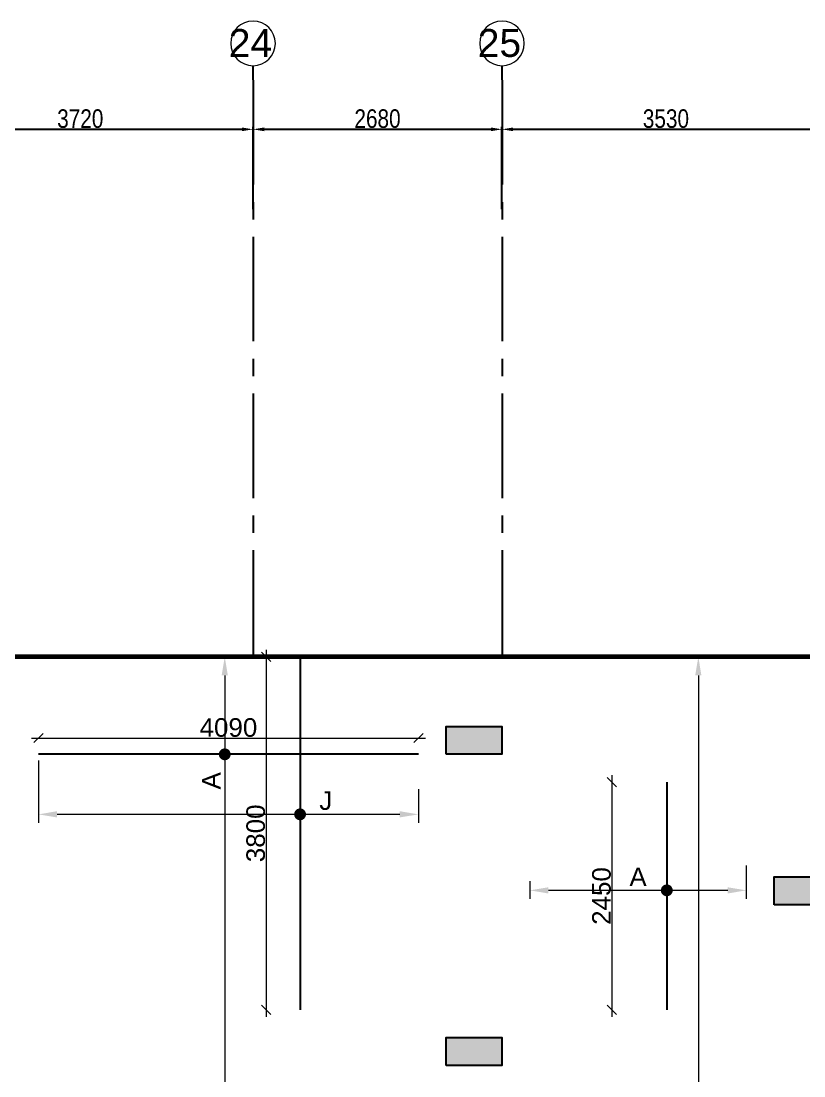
# Model space of a CAD drawing. Header units: millimetres. Extents: x 1123469 to 1883119, y -126924 to 196924.
# Drawn here: x 1743636 to 1752063, y 150225 to 161582 of the extents above; entities that cross this region are included whole.
import ezdxf
from ezdxf.enums import TextEntityAlignment as Align

# ---------------------------------------------------------------- set-up
doc = ezdxf.new("R2010")
doc.units = ezdxf.units.MM
doc.header["$LTSCALE"] = 500
doc.header["$MEASUREMENT"] = 0
doc.header["$PDMODE"] = 34
doc.linetypes.add('CONTINOUS', pattern=[0])
doc.linetypes.add('Site$0$CENTER2', pattern=[1.125, 0.75, -0.125, 0.125, -0.125])
doc.layers.get('Defpoints').update_dxf_attribs({"lineweight": 0})
for name, color, linetype in [('COL. DIM', 3, 'Continuous'), ('GRID', 7, 'Continuous'), ('GRID DIM', 7, 'Continuous'), ('reinf.', 4, 'Continuous'), ('TOWER AREA COLUMN.', 6, 'Continuous')]:
    doc.layers.add(name, color=color, linetype=linetype)
for name, color, linetype, lineweight in [('CUT OUT', 1, 'Continuous', 13), ('dim-M', 1, 'Continuous', 15), ('FOOTING', 1, 'Continuous', 15), ('GRID NO.', 7, 'Continuous', 20), ('S - SUNK', 251, 'Continuous', 0), ('TOWER COL HATCH', 253, 'Continuous', 20)]:
    doc.layers.add(name, color=color, linetype=linetype, lineweight=lineweight)
doc.styles.add('3mm', font='arial.ttf')
doc.styles.add('D50', font='arial.ttf', dxfattribs={"width": 0.8})
doc.dimstyles.new('INNER DIM', dxfattribs={"dimtxt": 200, "dimasz": 120, "dimexe": 25, "dimexo": 25, "dimgap": 12, "dimtad": 1, "dimdec": 0, "dimrnd": 5, "dimzin": 0, "dimdsep": 46, "dimtxsty": 'D50', "dimcen": 0.09, "dimdle": 25, "dimclrt": 6, "dimadec": 0, "dimazin": 0, "dimtfac": 1, "dimtdec": 0, "dimtofl": 0, "dimtmove": 1, "dimatfit": 3, "dimfxl": 75, "dimtolj": 1, "dimtzin": 0, "dimarcsym": 0})
doc.dimstyles.new('PARAMVEER', dxfattribs={"dimtxt": 200, "dimasz": 100, "dimexe": 0, "dimexo": 25, "dimgap": 10, "dimtad": 1, "dimdec": 0, "dimrnd": 5, "dimzin": 0, "dimdsep": 46, "dimtxsty": '3mm', "dimblk": 'OBLIQUE', "dimcen": 0.09, "dimdle": 75, "dimclrd": 1, "dimclre": 1, "dimclrt": 3, "dimadec": 0, "dimazin": 0, "dimtfac": 1, "dimtdec": 0, "dimtmove": 1, "dimatfit": 3, "dimfxl": 100, "dimtolj": 1, "dimtzin": 0, "dimlwd": 18, "dimlwe": 5, "dimarcsym": 0})

# ---------------------------------------------------------------- blocks, each defined once
blk = doc.blocks.new('GRID MARK')
at = {"layer": 'GRID NO.', "const_width": 50}
blk.add_lwpolyline([(0, -541), (0, -891)], dxfattribs=at)
at = {"layer": 'GRID NO.'}
blk.add_circle((0, 0), 541, dxfattribs=at)
at = {"layer": 'GRID NO.', "style": 'D50', "width": 0.8}
blk.add_attdef('Y1', text='', height=500, dxfattribs=at).set_placement((-33, -267), align=Align.CENTER)
blk = doc.blocks.new('*D2350')
at = {"layer": 'Defpoints', "color": 0, "linetype": 'Continuous', "transparency": 16777216}
for p in [(1746133, 160417), (1742413, 159533), (1746133, 159533)]:
    blk.add_point(p, dxfattribs=at)
at = {"layer": 'GRID DIM', "color": 0, "linetype": 'Continuous', "lineweight": -2, "transparency": 16777216}
for p, q in [((1742413, 159558), (1742413, 160442)), ((1746133, 159558), (1746133, 160442))]:
    blk.add_line(p, q, dxfattribs=at)
at = {"layer": 'GRID DIM', "linetype": 'Continuous', "lineweight": -2, "transparency": 16777216}
blk.add_line((1742533, 160417), (1746013, 160417), dxfattribs=at)
at = {"layer": 'GRID DIM', "linetype": 'Continuous', "transparency": 16777216}
for points in [[(1742533, 160437), (1742533, 160397), (1742413, 160417)], [(1746013, 160437), (1746013, 160397), (1746133, 160417)]]:
    blk.add_solid(points, dxfattribs=at)
at = {"layer": 'GRID DIM', "linetype": 'Continuous', "transparency": 16777216, "insert": (1744273, 160531), "char_height": 200, "attachment_point": 5, "style": 'D50'}
blk.add_mtext('\\A1;3720', dxfattribs=at)
blk = doc.blocks.new('*D2351')
at = {"layer": 'Defpoints', "color": 0, "linetype": 'Continuous', "transparency": 16777216}
for p in [(1748813, 160417), (1746133, 159533), (1748813, 159533)]:
    blk.add_point(p, dxfattribs=at)
at = {"layer": 'GRID DIM', "color": 0, "linetype": 'Continuous', "lineweight": -2, "transparency": 16777216}
for p, q in [((1746133, 159558), (1746133, 160442)), ((1748813, 159558), (1748813, 160442))]:
    blk.add_line(p, q, dxfattribs=at)
at = {"layer": 'GRID DIM', "linetype": 'Continuous', "lineweight": -2, "transparency": 16777216}
blk.add_line((1746253, 160417), (1748693, 160417), dxfattribs=at)
at = {"layer": 'GRID DIM', "linetype": 'Continuous', "transparency": 16777216}
for points in [[(1746253, 160437), (1746253, 160397), (1746133, 160417)], [(1748693, 160437), (1748693, 160397), (1748813, 160417)]]:
    blk.add_solid(points, dxfattribs=at)
at = {"layer": 'GRID DIM', "linetype": 'Continuous', "transparency": 16777216, "insert": (1747473, 160531), "char_height": 200, "attachment_point": 5, "style": 'D50'}
blk.add_mtext('\\A1;2680', dxfattribs=at)
blk = doc.blocks.new('*D2352')
at = {"layer": 'Defpoints', "color": 0, "linetype": 'Continuous', "transparency": 16777216}
for p in [(1752343, 160417), (1748813, 159533), (1752343, 159533)]:
    blk.add_point(p, dxfattribs=at)
at = {"layer": 'GRID DIM', "color": 0, "linetype": 'Continuous', "lineweight": -2, "transparency": 16777216}
for p, q in [((1748813, 159558), (1748813, 160442)), ((1752343, 159558), (1752343, 160442))]:
    blk.add_line(p, q, dxfattribs=at)
at = {"layer": 'GRID DIM', "linetype": 'Continuous', "lineweight": -2, "transparency": 16777216}
blk.add_line((1748933, 160417), (1752223, 160417), dxfattribs=at)
at = {"layer": 'GRID DIM', "linetype": 'Continuous', "transparency": 16777216}
for points in [[(1748933, 160437), (1748933, 160397), (1748813, 160417)], [(1752223, 160437), (1752223, 160397), (1752343, 160417)]]:
    blk.add_solid(points, dxfattribs=at)
at = {"layer": 'GRID DIM', "linetype": 'Continuous', "transparency": 16777216, "insert": (1750578, 160531), "char_height": 200, "attachment_point": 5, "style": 'D50'}
blk.add_mtext('\\A1;3530', dxfattribs=at)
blk = doc.blocks.new('3tgra')
at = {"layer": 'TOWER COL HATCH'}
h = blk.add_hatch(color=253, dxfattribs=at)
h.dxf.hatch_style = 1
h.paths.add_polyline_path([(1395431, 91122), (1395431, 91422), (1394831, 91422), (1394831, 91122)])
h = blk.add_hatch(color=253, dxfattribs=at)
h.dxf.hatch_style = 1
h.paths.add_polyline_path([(1391901, 89502), (1391901, 89802), (1391301, 89802), (1391301, 89502)])
h = blk.add_hatch(color=253, dxfattribs=at)
h.dxf.hatch_style = 1
h.paths.add_polyline_path([(1395431, 87772), (1395431, 88072), (1394831, 88072), (1394831, 87772)])
at = {"layer": 'TOWER AREA COLUMN.', "color": 4}
for points in [[(1395431, 91122), (1395431, 91422), (1394831, 91422), (1394831, 91122)], [(1391901, 89502), (1391901, 89802), (1391301, 89802), (1391301, 89502)], [(1395431, 87772), (1395431, 88072), (1394831, 88072), (1394831, 87772)]]:
    blk.add_lwpolyline(points, close=True, dxfattribs=at)
blk = doc.blocks.new('*D2551')
at = {"layer": 'COL. DIM', "color": 1, "linetype": 'CONTINOUS', "lineweight": 5, "ltscale": 10, "transparency": 16777216}
for p, q in [((1750649, 154737), (1751017, 154737)), ((1751139, 138937), (1750837, 138937))]:
    blk.add_line(p, q, dxfattribs=at)
at = {"layer": 'COL. DIM', "color": 1, "lineweight": 18, "ltscale": 10, "transparency": 16777216}
blk.add_line((1750927, 154537), (1750927, 139137), dxfattribs=at)
at = {"layer": 'COL. DIM', "color": 1, "ltscale": 10, "transparency": 16777216}
for points in [[(1750893, 154537), (1750960, 154537), (1750927, 154737)], [(1750893, 139137), (1750960, 139137), (1750927, 138937)]]:
    blk.add_solid(points, dxfattribs=at)
at = {"layer": 'Defpoints', "color": 0, "ltscale": 10, "transparency": 16777216}
for p in [(1750584, 154737), (1750927, 138937), (1751204, 138937)]:
    blk.add_point(p, dxfattribs=at)
at = {"layer": 'COL. DIM', "color": 3, "ltscale": 10, "transparency": 16777216, "insert": (1750782, 146508), "char_height": 200, "attachment_point": 5, "rotation": 90, "style": '3mm'}
blk.add_mtext('\\A1;A', dxfattribs=at)
blk = doc.blocks.new('*D2554')
at = {"layer": 'COL. DIM', "color": 1, "linetype": 'CONTINOUS', "lineweight": 5, "ltscale": 10, "transparency": 16777216}
for p, q in [((1745819, 154737), (1745918, 154737)), ((1746063, 148937), (1745738, 148937))]:
    blk.add_line(p, q, dxfattribs=at)
at = {"layer": 'COL. DIM', "color": 1, "lineweight": 18, "ltscale": 10, "transparency": 16777216}
blk.add_line((1745828, 154537), (1745828, 149137), dxfattribs=at)
at = {"layer": 'COL. DIM', "color": 1, "ltscale": 10, "transparency": 16777216}
for points in [[(1745795, 154537), (1745862, 154537), (1745828, 154737)], [(1745795, 149137), (1745862, 149137), (1745828, 148937)]]:
    blk.add_solid(points, dxfattribs=at)
at = {"layer": 'Defpoints', "color": 0, "ltscale": 10, "transparency": 16777216}
for p in [(1745754, 154737), (1745828, 148937), (1746128, 148937)]:
    blk.add_point(p, dxfattribs=at)
at = {"layer": 'COL. DIM', "color": 3, "ltscale": 10, "transparency": 16777216, "insert": (1745683, 153402), "char_height": 200, "attachment_point": 5, "rotation": 90, "style": '3mm'}
blk.add_mtext('\\A1;A', dxfattribs=at)
blk = doc.blocks.new('*D2424')
at = {"layer": 'COL. DIM', "color": 1, "linetype": 'CONTINOUS', "lineweight": 5, "ltscale": 10, "transparency": 16777216}
for p, q in [((1743823, 153622), (1743823, 152951)), ((1747913, 153312), (1747913, 152951))]:
    blk.add_line(p, q, dxfattribs=at)
at = {"layer": 'COL. DIM', "color": 1, "lineweight": 18, "ltscale": 10, "transparency": 16777216}
blk.add_line((1747713, 153041), (1744023, 153041), dxfattribs=at)
at = {"layer": 'COL. DIM', "color": 1, "ltscale": 10, "transparency": 16777216}
for points in [[(1744023, 153075), (1744023, 153008), (1743823, 153041)], [(1747713, 153075), (1747713, 153008), (1747913, 153041)]]:
    blk.add_solid(points, dxfattribs=at)
at = {"layer": 'Defpoints', "color": 0, "ltscale": 10, "transparency": 16777216}
for p in [(1743823, 153687), (1747913, 153377), (1743823, 153041)]:
    blk.add_point(p, dxfattribs=at)
at = {"layer": 'COL. DIM', "color": 3, "ltscale": 10, "transparency": 16777216, "insert": (1746916, 153188), "char_height": 200, "attachment_point": 5, "style": '3mm'}
blk.add_mtext('\\A1;J', dxfattribs=at)
blk = doc.blocks.new('*D2694')
at = {"layer": 'COL. DIM', "color": 1, "linetype": 'CONTINOUS', "lineweight": 5, "ltscale": 10, "transparency": 16777216}
for p, q in [((1751443, 152491), (1751443, 152133)), ((1749113, 152320), (1749113, 152133))]:
    blk.add_line(p, q, dxfattribs=at)
at = {"layer": 'COL. DIM', "color": 1, "lineweight": 18, "ltscale": 10, "transparency": 16777216}
blk.add_line((1751243, 152223), (1749313, 152223), dxfattribs=at)
at = {"layer": 'COL. DIM', "color": 1, "ltscale": 10, "transparency": 16777216}
for points in [[(1749313, 152256), (1749313, 152189), (1749113, 152223)], [(1751243, 152256), (1751243, 152189), (1751443, 152223)]]:
    blk.add_solid(points, dxfattribs=at)
at = {"layer": 'Defpoints', "color": 0, "ltscale": 10, "transparency": 16777216}
for p in [(1751443, 152556), (1749113, 152385), (1749113, 152223)]:
    blk.add_point(p, dxfattribs=at)
at = {"layer": 'COL. DIM', "color": 3, "ltscale": 10, "transparency": 16777216, "insert": (1750278, 152368), "char_height": 200, "attachment_point": 5, "style": '3mm'}
blk.add_mtext('\\A1;A', dxfattribs=at)
blk = doc.blocks.new('_Oblique')
at = {"color": 0, "linetype": 'ByBlock', "lineweight": -2}
blk.add_line((-0.5, -0.5), (0.5, 0.5), dxfattribs=at)
blk = doc.blocks.new('*D2756')
at = {"layer": 'Defpoints', "color": 0, "ltscale": 10, "transparency": 16777216}
for p in [(1750587, 153387), (1749997, 150937), (1750587, 150937)]:
    blk.add_point(p, dxfattribs=at)
at = {"layer": 'S - SUNK', "color": 1, "lineweight": 18, "ltscale": 10, "transparency": 16777216}
blk.add_line((1749997, 153462), (1749997, 150862), dxfattribs=at)
at = {"layer": 'S - SUNK', "color": 1, "lineweight": 5, "ltscale": 10, "transparency": 16777216}
for p, q in [((1749997, 153387), (1749997, 153387)), ((1749997, 150937), (1749997, 150937))]:
    blk.add_line(p, q, dxfattribs=at)
at = {"layer": 'S - SUNK', "color": 1, "lineweight": 18, "ltscale": 10, "transparency": 16777216, "xscale": 100, "yscale": 100, "zscale": 100}
for p, rotation in [((1749997, 153387), 90), ((1749997, 150937), 270)]:
    blk.add_blockref('_Oblique', p, dxfattribs=dict(at, rotation=rotation))
at = {"layer": 'S - SUNK', "color": 3, "ltscale": 10, "transparency": 16777216, "insert": (1749885, 152162), "char_height": 200, "attachment_point": 5, "rotation": 90, "style": '3mm'}
blk.add_mtext('\\A1;2450', dxfattribs=at)
blk = doc.blocks.new('*D2757')
at = {"layer": 'Defpoints', "color": 0, "ltscale": 10, "transparency": 16777216}
for p in [(1747913, 153863), (1743823, 153687), (1747913, 153687)]:
    blk.add_point(p, dxfattribs=at)
at = {"layer": 'S - SUNK', "color": 1, "lineweight": 18, "ltscale": 10, "transparency": 16777216}
blk.add_line((1743748, 153863), (1747988, 153863), dxfattribs=at)
at = {"layer": 'S - SUNK', "color": 1, "lineweight": 5, "ltscale": 10, "transparency": 16777216}
for p, q in [((1743823, 153863), (1743823, 153863)), ((1747913, 153863), (1747913, 153863))]:
    blk.add_line(p, q, dxfattribs=at)
at = {"layer": 'S - SUNK', "color": 1, "lineweight": 18, "ltscale": 10, "transparency": 16777216, "xscale": 100, "yscale": 100, "zscale": 100, "rotation": 180}
blk.add_blockref('_Oblique', (1743823, 153863), dxfattribs=at)
at = {"layer": 'S - SUNK', "color": 1, "lineweight": 18, "ltscale": 10, "transparency": 16777216, "xscale": 100, "yscale": 100, "zscale": 100}
blk.add_blockref('_Oblique', (1747913, 153863), dxfattribs=at)
at = {"layer": 'S - SUNK', "color": 3, "ltscale": 10, "transparency": 16777216, "insert": (1745868, 153975), "char_height": 200, "attachment_point": 5, "style": '3mm'}
blk.add_mtext('\\A1;4090', dxfattribs=at)
blk = doc.blocks.new('*D2758')
at = {"layer": 'Defpoints', "color": 0, "ltscale": 10, "transparency": 16777216}
for p in [(1746639, 154737), (1746275, 150937), (1746639, 150937)]:
    blk.add_point(p, dxfattribs=at)
at = {"layer": 'S - SUNK', "color": 1, "lineweight": 18, "ltscale": 10, "transparency": 16777216}
blk.add_line((1746275, 154812), (1746275, 150862), dxfattribs=at)
at = {"layer": 'S - SUNK', "color": 1, "lineweight": 5, "ltscale": 10, "transparency": 16777216}
for p, q in [((1746275, 154737), (1746275, 154737)), ((1746275, 150937), (1746275, 150937))]:
    blk.add_line(p, q, dxfattribs=at)
at = {"layer": 'S - SUNK', "color": 1, "lineweight": 18, "ltscale": 10, "transparency": 16777216, "xscale": 100, "yscale": 100, "zscale": 100}
for p, rotation in [((1746275, 154737), 90), ((1746275, 150937), 270)]:
    blk.add_blockref('_Oblique', p, dxfattribs=dict(at, rotation=rotation))
at = {"layer": 'S - SUNK', "color": 3, "ltscale": 10, "transparency": 16777216, "insert": (1746162, 152837), "char_height": 200, "attachment_point": 5, "rotation": 90, "style": '3mm'}
blk.add_mtext('\\A1;3800', dxfattribs=at)
blk = doc.blocks.new('*D3557')
at = {"layer": 'COL. DIM', "color": 1, "lineweight": 18, "ltscale": 10, "transparency": 16777216}
for p, q in [((1830518, 155675), (1830518, 154998)), ((1830518, 155088), (1830518, 154608))]:
    blk.add_line(p, q, dxfattribs=at)
at = {"layer": 'COL. DIM', "color": 1, "linetype": 'CONTINOUS', "lineweight": 5, "ltscale": 10, "transparency": 16777216}
for p, q in [((1830059, 154998), (1830608, 154998)), ((1830171, 154698), (1830608, 154698))]:
    blk.add_line(p, q, dxfattribs=at)
at = {"layer": 'Defpoints', "color": 0, "ltscale": 10, "transparency": 16777216}
for p in [(1418936, 156725), (1417241, 156599), (1418936, 156599), (1829994, 154998), (1830106, 154698), (1830518, 154698)]:
    blk.add_point(p, dxfattribs=at)
at = {"layer": 'S - SUNK', "color": 1, "lineweight": 18, "ltscale": 10, "transparency": 16777216}
blk.add_line((1417166, 156725), (1419011, 156725), dxfattribs=at)
at = {"layer": 'S - SUNK', "color": 1, "lineweight": 5, "ltscale": 10, "transparency": 16777216}
for p, q in [((1417241, 156725), (1417241, 156725)), ((1418936, 156725), (1418936, 156725))]:
    blk.add_line(p, q, dxfattribs=at)
at = {"layer": 'COL. DIM', "color": 1, "lineweight": 18, "ltscale": 10, "transparency": 16777216, "xscale": 90, "yscale": 90, "zscale": 90}
for p, rotation in [((1830518, 154998), 90), ((1830518, 154698), 270)]:
    blk.add_blockref('_Oblique', p, dxfattribs=dict(at, rotation=rotation))
at = {"layer": 'S - SUNK', "color": 1, "lineweight": 18, "ltscale": 10, "transparency": 16777216, "xscale": 100, "yscale": 100, "zscale": 100, "rotation": 180}
blk.add_blockref('_Oblique', (1417241, 156725), dxfattribs=at)
at = {"layer": 'S - SUNK', "color": 1, "lineweight": 18, "ltscale": 10, "transparency": 16777216, "xscale": 100, "yscale": 100, "zscale": 100}
blk.add_blockref('_Oblique', (1418936, 156725), dxfattribs=at)
at = {"layer": 'COL. DIM', "color": 3, "ltscale": 10, "transparency": 16777216, "insert": (1830371, 155409), "char_height": 200, "attachment_point": 5, "rotation": 90, "style": '3mm'}
blk.add_mtext('\\A1;300', dxfattribs=at)
at = {"layer": 'S - SUNK', "color": 3, "ltscale": 10, "transparency": 16777216, "insert": (1418088, 156837), "char_height": 200, "attachment_point": 5, "style": '3mm'}
blk.add_mtext('\\A1;1695', dxfattribs=at)
blk = doc.blocks.new('*D3556')
at = {"layer": 'COL. DIM', "color": 1, "lineweight": 18, "ltscale": 10, "transparency": 16777216}
blk.add_line((1817174, 134748), (1817174, 133598), dxfattribs=at)
at = {"layer": 'COL. DIM', "color": 1, "linetype": 'CONTINOUS', "lineweight": 5, "ltscale": 10, "transparency": 16777216}
for p, q in [((1817864, 134658), (1817084, 134658)), ((1816402, 133688), (1817264, 133688))]:
    blk.add_line(p, q, dxfattribs=at)
at = {"layer": 'Defpoints', "color": 0, "ltscale": 10, "transparency": 16777216}
for p in [(1417088, 156599), (1417241, 156599), (1417241, 155194), (1817929, 134658), (1816337, 133688), (1817174, 133688)]:
    blk.add_point(p, dxfattribs=at)
at = {"layer": 'S - SUNK', "color": 1, "lineweight": 18, "ltscale": 10, "transparency": 16777216}
blk.add_line((1417088, 155119), (1417088, 156674), dxfattribs=at)
at = {"layer": 'S - SUNK', "color": 1, "lineweight": 5, "ltscale": 10, "transparency": 16777216}
for p, q in [((1417088, 156599), (1417088, 156599)), ((1417088, 155194), (1417088, 155194))]:
    blk.add_line(p, q, dxfattribs=at)
at = {"layer": 'COL. DIM', "color": 1, "lineweight": 18, "ltscale": 10, "transparency": 16777216, "xscale": 90, "yscale": 90, "zscale": 90}
for p, rotation in [((1817174, 134658), 90), ((1817174, 133688), 270)]:
    blk.add_blockref('_Oblique', p, dxfattribs=dict(at, rotation=rotation))
at = {"layer": 'S - SUNK', "color": 1, "lineweight": 18, "ltscale": 10, "transparency": 16777216, "xscale": 100, "yscale": 100, "zscale": 100}
for p, rotation in [((1417088, 156599), 90), ((1417088, 155194), 270)]:
    blk.add_blockref('_Oblique', p, dxfattribs=dict(at, rotation=rotation))
at = {"layer": 'COL. DIM', "color": 3, "ltscale": 10, "transparency": 16777216, "insert": (1817027, 134173), "char_height": 200, "attachment_point": 5, "rotation": 90, "style": '3mm'}
blk.add_mtext('\\A1;970', dxfattribs=at)
at = {"layer": 'S - SUNK', "color": 3, "ltscale": 10, "transparency": 16777216, "insert": (1416976, 155897), "char_height": 200, "attachment_point": 5, "rotation": 90, "style": '3mm'}
blk.add_mtext('\\A1;1405', dxfattribs=at)

msp = doc.modelspace()

# ---------------------------------------------------------------- linework, layer by layer
at = {"layer": 'dim-M', "color": 4, "ltscale": 10, "const_width": 63.8}
for points in [[(1745860.1, 153687.5, -1), (1745796.3, 153687.5, -1)], [(1746670.8, 153041.3, -1), (1746607, 153041.3, -1)], [(1750619.2, 152222.7, -1), (1750555.5, 152222.7, -1)]]:
    msp.add_lwpolyline(points, format="xyb", close=True, dxfattribs=at)
at = {"layer": 'FOOTING', "color": 3, "ltscale": 10, "const_width": 50}
msp.add_lwpolyline([(1752863.3, 138937.5), (1726683.3, 138937.5), (1726683.3, 126522.5), (1718128.3, 126522.5), (1718128.3, 126007.5), (1709348.3, 126007.5), (1709348.3, 126522.5), (1700793.3, 126522.5), (1700793.3, 148172.6), (1711883.3, 148172.6), (1711883.3, 158457.3), (1720758.3, 158457.3), (1720758.3, 156957.3), (1724708.3, 156957.3), (1724708.3, 156142.5), (1726403.3, 156142.5), (1726403.3, 154737.5), (1753143.3, 154737.5)], dxfattribs=at)
at = {"layer": 'GRID', "color": 16, "linetype": 'Site$0$CENTER2', "ltscale": 3}
for points in [[(1746133.3, 160946.9), (1746133.3, 154737.5)], [(1748813.3, 160946.9), (1748813.3, 154737.5)]]:
    msp.add_lwpolyline(points, dxfattribs=at)
at = {"layer": 'reinf.', "color": 4, "ltscale": 1.4}
for p, q in [((1746638.9, 154737.5), (1746638.9, 150937.5)), ((1747913.3, 153687.5), (1743823.3, 153687.5)), ((1750587.3, 153387.5), (1750587.3, 150937.5))]:
    msp.add_line(p, q, dxfattribs=at)

# ---------------------------------------------------------------- block references
at = {"layer": 'CUT OUT', "color": 4, "xscale": -1}
msp.add_blockref('3tgra', (3143643.9, 62565.7), dxfattribs=at)
at = {"layer": 'GRID NO.'}
ref = msp.add_blockref('GRID MARK', (1746133.3, 161342.2), dxfattribs=dict(at, xscale=-0.4435200000032785, yscale=0.4435200000032785, zscale=0.4435200000032785))
ref.add_attrib('Y1', '24', dxfattribs={"height": 300, "style": 'D50'}).set_placement((1746105, 161196.6), align=Align.CENTER)
ref = msp.add_blockref('GRID MARK', (1748813.3, 161342.2), dxfattribs=dict(at, xscale=-0.4435200000032785, yscale=0.4435200000032785, zscale=0.4435200000032785))
ref.add_attrib('Y1', '25', dxfattribs={"height": 300, "style": 'D50'}).set_placement((1748785.6, 161196.6), align=Align.CENTER)

# ---------------------------------------------------------------- dimensions: what is measured, and where the dimension line sits
at = {"layer": 'COL. DIM', "color": 6, "ltscale": 10}
dim = msp.add_linear_dim(base=(1830518, 154697.7), p1=(1829993.7, 154997.7), p2=(1830106.2, 154697.7), angle=90, dimstyle='PARAMVEER', override={"dimasz": 90, "dimexe": 90, "dimexo": 65, "dimgap": 45, "dimpost": '\\X', "dimdle": 90, "dimfxl": 0.18, "dimarcsym": 1}, dxfattribs=at)
dim.commit()
dim.dimension.update_dxf_attribs({"geometry": '*D3557', "text_midpoint": (1830518, 155409.4), "dimtype": 160})
dim = msp.add_linear_dim(base=(1817173.9, 133687.8), p1=(1817928.7, 134657.8), p2=(1816337.2, 133687.8), angle=90, dimstyle='PARAMVEER', override={"dimasz": 90, "dimexe": 90, "dimexo": 65, "dimgap": 45, "dimpost": '\\X', "dimdle": 90, "dimfxl": 0.18, "dimarcsym": 1}, dxfattribs=at)
dim.commit()
dim.dimension.update_dxf_attribs({"geometry": '*D3556', "text_midpoint": (1817026.8, 134172.8)})
for base, p1, p2, angle, text, picture, middle in [((1745828.2, 148937.5), (1745754.4, 154737.5), (1746128.3, 148937.5), 90, 'A', '*D2554', (1745828.2, 153402.1)), ((1750926.6, 138937.5), (1750584.4, 154737.5), (1751203.5, 138937.5), 90, 'A', '*D2551', (1750926.6, 146508.1)), ((1743823.3, 153041.3), (1747913.3, 153377.2), (1743823.3, 153687.5), 180, 'J', '*D2424', (1746915.9, 153041.3)), ((1749113.3, 152222.7), (1751443.3, 152555.6), (1749113.3, 152385.3), 180, 'A', '*D2694', (1750278.3, 152222.7))]:
    dim = msp.add_linear_dim(base=base, p1=p1, p2=p2, angle=angle, text=text, dimstyle='PARAMVEER', override={"dimasz": 200, "dimexe": 90, "dimexo": 65, "dimgap": 45, "dimpost": '\\X', "dimsah": 1, "dimdle": 90, "dimfxl": 0.18, "dimarcsym": 1}, dxfattribs=at)
    dim.commit()
    dim.dimension.update_dxf_attribs({"geometry": picture, "text_midpoint": middle, "dimtype": 160})
at = {"layer": 'GRID DIM', "color": 0, "linetype": 'Continuous'}
for base, p1, p2, picture, middle in [((1746133.3, 160417), (1742413.3, 159533.3), (1746133.3, 159533.3), '*D2350', (1744273.3, 160531.1)), ((1748813.3, 160417), (1746133.3, 159533.3), (1748813.3, 159533.3), '*D2351', (1747473.3, 160531.1)), ((1752343.3, 160417), (1748813.3, 159533.3), (1752343.3, 159533.3), '*D2352', (1750578.3, 160531.1))]:
    dim = msp.add_linear_dim(base=base, p1=p1, p2=p2, dimstyle='INNER DIM', override={"dimclrd": 256, "dimclrt": 256}, dxfattribs=at)
    dim.commit()
    dim.dimension.update_dxf_attribs({"geometry": picture, "text_midpoint": middle})
at = {"layer": 'S - SUNK', "color": 4, "ltscale": 10}
for base, p1, p2, picture, middle in [((1418935.6, 156725.2), (1417240.6, 156599.2), (1418935.6, 156599.2), '*D3557', (1418088.1, 156837.3)), ((1747913.3, 153863), (1743823.3, 153687.5), (1747913.3, 153687.5), '*D2757', (1745868.3, 153975.1))]:
    dim = msp.add_linear_dim(base=base, p1=p1, p2=p2, dimstyle='PARAMVEER', override={"dimpost": '\\X', "dimfxl": 0.15, "dimfxlon": 1, "dimarcsym": 1}, dxfattribs=at)
    dim.commit()
    dim.dimension.update_dxf_attribs({"geometry": picture, "text_midpoint": middle})
for base, p1, p2, picture, middle in [((1417087.7, 156599.2), (1417240.6, 155194.2), (1417240.6, 156599.2), '*D3556', (1416975.6, 155896.7)), ((1746274.6, 150937.5), (1746638.9, 154737.5), (1746638.9, 150937.5), '*D2758', (1746162.5, 152837.5)), ((1749997.1, 150937.5), (1750587.3, 153387.5), (1750587.3, 150937.5), '*D2756', (1749884.9, 152162.5))]:
    dim = msp.add_linear_dim(base=base, p1=p1, p2=p2, angle=90, dimstyle='PARAMVEER', override={"dimpost": '\\X', "dimfxl": 0.15, "dimfxlon": 1, "dimarcsym": 1}, dxfattribs=at)
    dim.commit()
    dim.dimension.update_dxf_attribs({"geometry": picture, "text_midpoint": middle})

doc.saveas('drawing.dxf')
